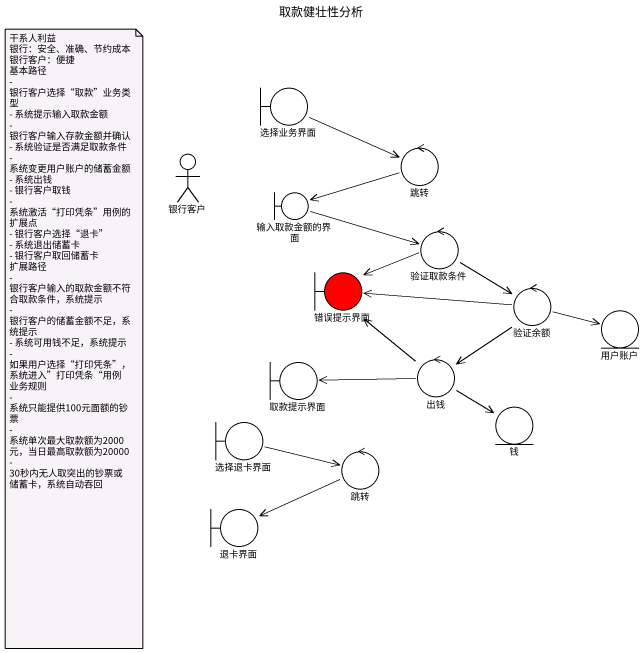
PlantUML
@startuml
title 取款健壮性分析
boundary 选择业务界面
actor 银行客户
control 跳转
boundary 输入取款金额的界面
control 验证取款条件
boundary 错误提示界面 #FF0000
control 验证余额
entity 用户账户
boundary 取款提示界面
control 出钱
entity 钱
boundary 选择退卡界面
control "跳转" as 跳转_2
boundary 退卡界面
选择业务界面 -right-> 跳转
跳转 -left-> 输入取款金额的界面
输入取款金额的界面 -right-> 验证取款条件
验证取款条件 -left-> 错误提示界面
验证取款条件 --> 验证余额
验证余额 -left-> 错误提示界面
验证余额 -right-> 用户账户
验证余额 --> 出钱
出钱 -up-> 错误提示界面
出钱 -left-> 取款提示界面
出钱 --> 钱
选择退卡界面 -right-> 跳转_2
跳转_2 -left-> 退卡界面
note as N1
  干系人利益
  银行：安全、准确、节约成本
  银行客户：便捷
  基本路径
  - 银行客户选择“取款”业务类型
  - 系统提示输入取款金额
  - 银行客户输入存款金额并确认
  - 系统验证是否满足取款条件
  - 系统变更用户账户的储蓄金额
  - 系统出钱
  - 银行客户取钱
  - 系统激活“打印凭条”用例的扩展点
  - 银行客户选择“退卡”
  - 系统退出储蓄卡
  - 银行客户取回储蓄卡
  扩展路径
  - 银行客户输入的取款金额不符合取款条件，系统提示
  - 银行客户的储蓄金额不足，系统提示
  - 系统可用钱不足，系统提示
  - 如果用户选择“打印凭条”，系统进入”打印凭条“用例
  业务规则
  - 系统只能提供100元面额的钞票
  - 系统单次最大取款额为2000元，当日最高取款额为20000
  - 30秒内无人取突出的钞票或储蓄卡，系统自动吞回
end note
@enduml
